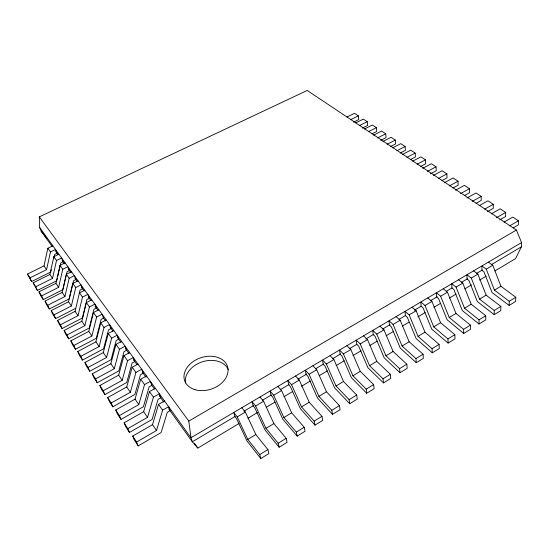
<?xml version="1.0" encoding="UTF-8"?>
<svg xmlns="http://www.w3.org/2000/svg" width="549" height="549" viewBox="0 0 549 549"><rect width="100%" height="100%" fill="white"/><g stroke="black" fill="none" stroke-linecap="round" stroke-linejoin="round"><path stroke-width="0.82" d="M458.49 279.784L462.786 283.092L471.166 304.221L485.748 315.702L485.748 319.882L479.051 324.006L462.299 310.556L453.906 289.543L451.937 287.992L451.793 283.737L456.068 287.079L464.509 308.25L479.023 319.834L479.051 324.006M479.38 205.601L487.931 200.797L493.283 204.303L493.249 208.373L487.485 211.646M494.203 314.666L494.244 310.48L479.579 299.13L471.268 278.062L466.952 274.788L467.027 279.05L469.018 280.573L477.28 301.49L494.203 314.666L500.805 310.597L500.873 306.411L486.139 295.156L477.891 274.129L473.554 270.89M491.561 213.733L500.187 208.826L505.684 212.436L505.608 216.532L499.796 219.868M509.149 305.457L509.246 301.264L494.436 290.14L486.263 269.168L481.898 265.963L481.912 270.232L483.93 271.721L492.055 292.542L509.149 305.457L515.655 301.442L515.786 297.249L500.908 286.221L492.796 265.291L488.411 262.113M504.085 222.098L512.78 217.088L518.434 220.794L518.311 224.918L513.178 227.897M494.985 270.89L515.573 258.606L521.406 246.837L521.55 242.548L516.403 230.045L307.207 90.461L39.302 216.862L39.652 227.471L41.196 231.204L52.169 246.494M44.002 265.915L27.45 274.047L29.941 277.876L46.569 269.676L44.002 265.915L47.852 248.237L52.848 245.815M46.569 269.676L50.467 251.929L47.852 248.237M49.884 274.521L33.146 282.817L35.706 286.756L52.526 278.384L49.884 274.521L53.836 256.685L58.894 254.214M50.975 271.247L51.331 269.641M53.823 258.414L54.715 254.407L57.034 253.267L55.49 249.479L50.467 251.929M52.526 278.384L56.526 260.48L53.836 256.685M55.929 283.359L39.006 291.828L41.628 295.87L58.64 287.326L55.929 283.359L59.992 265.366L65.105 262.841M56.959 279.935L57.329 278.322M57.693 276.703L60.802 262.95L63.149 261.791L61.605 257.982L56.526 260.48M58.64 287.326L62.751 269.257L59.992 265.366M62.133 292.445L45.018 301.092L47.722 305.244L64.919 296.522L62.133 292.445L66.312 274.287L71.48 271.707M64.919 296.522L69.153 278.288L66.312 274.287M68.515 301.778L51.201 310.61L53.98 314.879L71.377 305.971L68.515 301.778L72.811 283.456L78.04 280.82M71.377 305.971L75.735 287.566L72.811 283.456M75.076 311.379L57.563 320.396L60.417 324.788L78.02 315.689L75.076 311.379L80.092 290.009L82.522 288.781L80.984 284.91L75.735 287.566M78.02 315.689L82.501 297.119L79.495 292.885L84.786 290.195M81.822 321.247L64.103 330.464L67.047 334.986L84.855 325.681L81.822 321.247L86.378 302.581L91.724 299.836M84.855 325.681L89.466 306.939L94.847 304.167L96.37 308.071L93.886 309.355L89.254 327.979L68.68 338.767L65.743 334.238L64.103 330.464M70.842 340.833L73.861 345.486L91.889 335.974L96.638 317.054L102.08 314.22L103.596 318.139L101.085 319.456L96.315 338.253L75.494 349.281L72.475 344.621L70.842 340.833L88.766 331.411L93.454 312.573L98.868 309.76M82.515 360.103L80.888 356.294L99.129 346.563L104.022 327.472L109.525 324.569L111.042 328.508L108.496 329.853L103.583 348.821L82.515 360.103L79.399 355.299L77.773 351.497L95.917 341.862L100.742 322.853L106.225 319.978M89.748 371.254L88.121 367.432L106.588 357.474L111.632 338.205L117.205 335.24L118.708 339.193L116.134 340.565L111.07 359.712L89.748 371.254L86.536 366.307L84.917 362.491L103.274 352.636L108.256 333.442L113.801 330.505M97.2 382.742L95.581 378.913L114.274 368.722L119.476 349.274L125.117 346.234L126.613 350.2L124.005 351.607L118.783 370.932L97.2 382.742L93.893 377.643L92.273 373.821L110.864 363.733L115.99 344.36L121.603 341.354M104.886 394.594L103.274 390.751L122.194 380.313L127.56 360.686L133.277 357.571L134.759 361.551L132.124 362.992L126.737 382.495L104.886 394.594L101.476 389.337L99.863 385.501L118.68 375.166L123.971 355.622L129.653 352.54M112.813 406.816L111.207 402.966L130.367 392.267L135.912 372.455L141.697 369.264L143.165 373.265L140.496 374.741L134.93 394.422L112.813 406.816L109.292 401.388L107.686 397.545L126.744 386.963L132.206 367.233L137.957 364.076M120.993 419.429L119.401 415.572L138.801 404.613L144.524 384.609L150.385 381.342L151.84 385.35L149.136 386.867L143.392 406.727L120.993 419.429L117.362 413.829L115.764 409.979L135.061 399.13L140.702 379.215L146.528 375.983M129.44 432.454L127.862 428.591L147.509 417.35L153.425 397.167L159.361 393.811L160.802 397.833L158.057 399.384L152.128 419.429L129.44 432.454L125.687 426.669L124.101 422.812L143.646 411.695L149.472 391.595L155.374 388.273M138.17 445.912L136.598 442.048L156.506 430.512L162.621 410.137L168.632 406.699L170.053 410.727L167.28 412.32L161.152 432.55L138.17 445.912L134.292 439.934L132.721 436.071L152.512 424.665L158.537 404.38L164.515 400.976M260.802 458.539L259.752 454.572L247.791 439.385L237.237 416.876L233.744 412.491L234.903 416.581L236.516 418.613L246.988 440.943L260.802 458.539L268.907 453.543L267.891 449.569L255.82 434.527L245.355 412.066L241.828 407.722M279.132 447.236L278.171 443.249L265.97 428.385L255.608 405.986L252.039 401.69L253.103 405.793L254.75 407.783L265.043 430.011L279.132 447.236L287.113 442.322L286.194 438.322L273.882 423.595L263.602 401.244L260 396.989M297.187 436.112L296.316 432.104L283.881 417.549L273.697 395.253L270.06 391.053L271.034 395.17L272.716 397.119L282.824 419.244L297.187 436.112L305.045 431.267L304.215 427.252L291.677 412.827L281.568 390.579L277.904 386.421M314.968 425.152L314.186 421.124L301.525 406.871L291.519 384.684L287.813 380.567L288.699 384.705L290.407 386.613L300.351 408.628L314.968 425.152L322.709 420.376L321.961 416.348L309.204 402.225L299.274 380.08L295.54 376.003M332.481 414.351L331.788 410.309L318.907 396.351L309.073 374.267L305.299 370.239L306.102 374.397L307.845 376.264L317.61 398.176L332.481 414.351L340.106 409.657L339.447 405.601L326.47 391.773L316.711 369.738L312.909 365.744M349.734 403.721L349.123 399.658L336.036 385.988L326.367 364.008L322.531 360.069L323.251 364.234L325.022 366.066L334.622 387.875L349.734 403.721L357.248 399.089L356.672 395.019L343.489 381.48L333.902 359.54L330.031 355.635M366.732 393.242L366.204 389.159L352.911 375.777L343.413 353.899L339.515 350.036L340.154 354.222L341.952 356.013L351.394 377.719L366.732 393.242L374.137 388.678L373.636 384.588L360.261 371.33L350.832 349.5L346.906 345.671M383.483 382.914L383.03 378.817L369.546 365.709L360.206 343.935L356.246 340.154L356.809 344.353L358.641 346.103L367.919 367.713L383.483 382.914L390.778 378.419L390.36 374.315L376.786 361.331L367.521 339.598L363.534 335.851M399.995 372.744L399.617 368.633L385.94 355.793L376.758 334.121L372.744 330.416L373.231 334.622L375.084 336.345L384.211 357.845L399.995 372.744L407.18 368.31L406.836 364.193L393.077 351.47L383.971 329.846L379.929 326.175M416.259 362.711L415.957 358.586L402.101 346.007L393.077 324.438L389.008 320.815L389.419 325.035L391.3 326.717L400.269 348.121L416.259 362.711L423.341 358.346L423.073 354.215L409.142 341.752L400.18 320.225L396.083 316.636M432.296 352.829L432.063 348.69L418.036 336.372L409.163 314.9L405.032 311.352L405.375 315.579L407.283 317.226L416.108 338.534L432.296 352.829L439.275 348.526L439.076 344.381L424.974 332.172L416.163 310.748L412.018 307.227M448.101 343.084L447.943 338.932L433.744 326.861L425.015 305.498L420.843 302.019L421.11 306.253L423.039 307.872L431.72 329.077L448.101 343.084L454.991 338.843L454.853 334.684L440.586 322.723L431.926 301.401L427.726 297.949M463.685 333.476L463.596 329.318L449.233 317.494L440.648 296.22L436.428 292.816L436.633 297.064L438.582 298.642L447.119 319.751L463.685 333.476L470.472 329.297L470.411 325.125L455.979 313.41L447.462 292.185L443.215 288.801M259.752 454.572L267.891 449.569M278.171 443.249L286.194 438.322M296.316 432.104L304.215 427.252M314.186 421.124L321.961 416.348M331.788 410.309L339.447 405.601M349.123 399.658L356.672 395.019M366.204 389.159L373.636 384.588M383.03 378.817L390.36 374.315M399.617 368.633L406.836 364.193M415.957 358.586L423.073 354.215M432.063 348.69L439.076 344.381M447.943 338.932L454.853 334.684M463.596 329.318L470.411 325.125M479.023 319.834L485.748 315.702M494.244 310.48L500.873 306.411M509.246 301.264L515.786 297.249M247.791 439.385L255.82 434.527M265.97 428.385L273.882 423.595M283.881 417.549L291.677 412.827M301.525 406.871L309.204 402.225M318.907 396.351L326.47 391.773M336.036 385.988L343.489 381.48M352.911 375.777L360.261 371.33M369.546 365.709L376.786 361.331M385.94 355.793L393.077 351.47M402.101 346.007L409.142 341.752M418.036 336.372L424.974 332.172M433.744 326.861L440.586 322.723M449.233 317.494L455.979 313.41M464.509 308.25L471.166 304.221M479.579 299.13L486.139 295.156M494.436 290.14L500.908 286.221M168.687 408.813L192.349 441.787L197.86 448.08L239.048 423.519M247.874 418.256L257.433 412.553M266.258 407.289L275.083 402.026M283.908 396.762L292.734 391.499M301.559 386.235L310.384 380.972M319.209 375.708L327.3 370.884M336.125 365.627L344.216 360.803M353.041 355.539L361.132 350.715M369.957 345.451L377.314 341.066M386.139 335.803L393.489 331.411M402.314 326.154L408.936 322.201M417.762 316.938L425.118 312.553M433.943 307.289L440.559 303.343M449.384 298.08L456.006 294.134M464.831 288.87L471.447 284.924M479.538 280.1L486.16 276.154M235.144 416.437L192.349 441.787L190.977 437.745L188.794 421.117L39.302 216.862M243.996 411.187L253.59 405.505M262.443 400.262L271.295 395.019M280.148 389.769L289 384.526M297.853 379.284L306.706 374.034M315.558 368.791L323.677 363.98M332.529 358.737L340.648 353.927M349.5 348.684L356.877 344.312M365.73 339.069L373.848 334.259M382.701 329.016L390.078 324.644M398.931 319.394L405.574 315.462M414.426 310.219L421.062 306.28M430.656 300.598L437.299 296.666M446.152 291.423L452.053 287.923M461.64 282.241L467.542 278.748M476.402 273.498L482.303 270.005M491.156 264.755L521.406 246.837M237.237 416.876L245.355 412.066M255.608 405.986L263.602 401.244M273.697 395.253L281.568 390.579M291.519 384.684L299.274 380.08M309.073 374.267L316.711 369.738M326.367 364.008L333.902 359.54M343.413 353.899L350.832 349.5M360.206 343.935L367.521 339.598M376.758 334.121L383.971 329.846M393.077 324.438L400.18 320.225M409.163 314.9L416.163 310.748M425.015 305.498L431.926 301.401M440.648 296.22L447.462 292.185M456.068 287.079L462.786 283.092M471.268 278.062L477.891 274.129M486.263 269.168L492.796 265.291M521.55 242.548L190.977 437.745L39.652 227.471M188.794 421.117L516.403 230.045M509.712 225.852L518.434 220.794M496.31 217.795L505.684 212.436M484.698 209.155L493.283 204.303M475.997 203.37L481.233 200.44L481.212 196.391L476.01 192.98L467.082 197.935M472.257 201.394L481.212 196.391M464.344 195.588L469.532 192.713L469.47 188.691L464.406 185.37L455.546 190.235M460.584 193.598L469.47 188.691M452.987 188.005L458.134 185.191L458.038 181.197L453.103 177.958L444.319 182.728M449.226 186.008L458.038 181.197M441.931 180.628L447.037 177.862L446.907 173.896L442.096 170.746L433.381 175.419M438.157 178.61L446.907 173.896M430.437 173.82L436.229 170.725L436.057 166.786L431.37 163.712L422.723 168.303M427.383 171.412L436.057 166.786M420.424 166.553L425.688 163.767L425.482 159.848L420.911 156.856L412.615 161.214M417.158 164.247L425.482 159.848M410.192 159.718L415.408 156.98L415.174 153.089L410.721 150.172L402.486 154.454M406.912 157.405L415.174 153.089M57.563 320.396L59.203 324.157L62.058 328.556L82.391 318.001L86.893 299.548L89.35 298.285L87.813 294.401L82.501 297.119M400.207 153.047L405.388 150.364L405.121 146.501L400.777 143.653L392.61 147.853M396.927 150.735L405.121 146.501M51.201 310.61L52.841 314.351L55.621 318.633L75.721 308.298M390.469 146.549L395.609 143.907L395.307 140.07L391.073 137.291L382.976 141.422M387.182 144.229L395.307 140.07M377.678 137.881L385.741 133.791L386.064 137.607L380.711 140.331M45.018 301.092L46.658 304.819L49.355 308.977L69.236 298.862L73.484 280.738L75.886 279.53L74.348 275.687L69.153 278.288M39.006 291.828L40.64 295.54L43.268 299.589L62.922 289.68L67.06 271.721L69.428 270.54L67.891 266.711L62.751 269.257M372.195 133.75L376.751 131.458L376.394 127.67L372.359 125.021L364.385 129.008M373.567 135.136L381.603 131.081L385.741 133.791M368.4 131.685L376.394 127.67M33.146 282.817L37.346 290.455L56.78 280.745M362.381 128.082L367.652 125.447L367.274 121.686L363.328 119.099L355.718 122.873M359.636 125.488L367.274 121.686M27.45 274.047L31.574 281.562L50.796 272.05M353.542 122.166L358.765 119.579L358.367 115.846L354.51 113.32L346.961 117.033M350.79 119.586L358.367 115.846M41.196 231.204L46.933 238.479M194.367 443.215L197.86 448.08M55.662 251.36L58.16 254.832M62.147 260.398L64.645 263.87M68.138 268.736L71.13 272.901M74.932 278.206L77.114 281.246M81.54 287.415L84.1 290.977M88.485 297.084L91.086 300.701M95.039 306.212L98.065 310.432M103.054 317.384L105.552 320.856M110.04 327.115L113.032 331.28M117.52 337.539L121.013 342.404M125.296 348.368L128.994 353.522M133.489 359.78L136.976 364.646M142.465 372.291L145.959 377.156M151.442 384.801L154.441 388.966M159.306 395.754L163.918 402.17M86.378 302.581L89.466 306.939M93.454 312.573L96.638 317.054M100.742 322.853L104.022 327.472M108.256 333.442L111.632 338.205M115.99 344.36L119.476 349.274M123.971 355.622L127.56 360.686M132.206 367.233L135.912 372.455M140.702 379.215L144.524 384.609M149.472 391.595L153.425 397.167M158.537 404.38L162.621 410.137M88.766 331.411L91.889 335.974M95.917 341.862L99.129 346.563M103.274 352.636L106.588 357.474M110.864 363.733L114.274 368.722M118.68 375.166L122.194 380.313M126.744 386.963L130.367 392.267M135.061 399.13L138.801 404.613M143.646 411.695L147.509 417.35M152.512 424.665L156.506 430.512M77.773 351.497L80.888 356.294M84.917 362.491L88.121 367.432M92.273 373.821L95.581 378.913M99.863 385.501L103.274 390.751M107.686 397.545L111.207 402.966M115.764 409.979L119.401 415.572M124.101 422.812L127.862 428.591M132.721 436.071L136.598 442.048M29.941 277.876L31.574 281.562M35.706 286.756L37.346 290.455M41.628 295.87L43.268 299.589M47.722 305.244L49.355 308.977M53.98 314.879L55.621 318.633M60.417 324.788L62.058 328.556M67.047 334.986L68.68 338.767M73.861 345.486L75.494 349.281M185.535 383.024A22.468 16.525 -18.4 0 1 202.471 361.77A22.468 16.525 -18.4 0 1 228.212 369.491M194.984 389.666A22.571 16.518 -18.3 0 0 228.068 370.239A22.571 16.518 -18.3 0 0 195.019 360.364A22.571 16.518 -18.3 0 0 194.984 389.666"/></g></svg>
